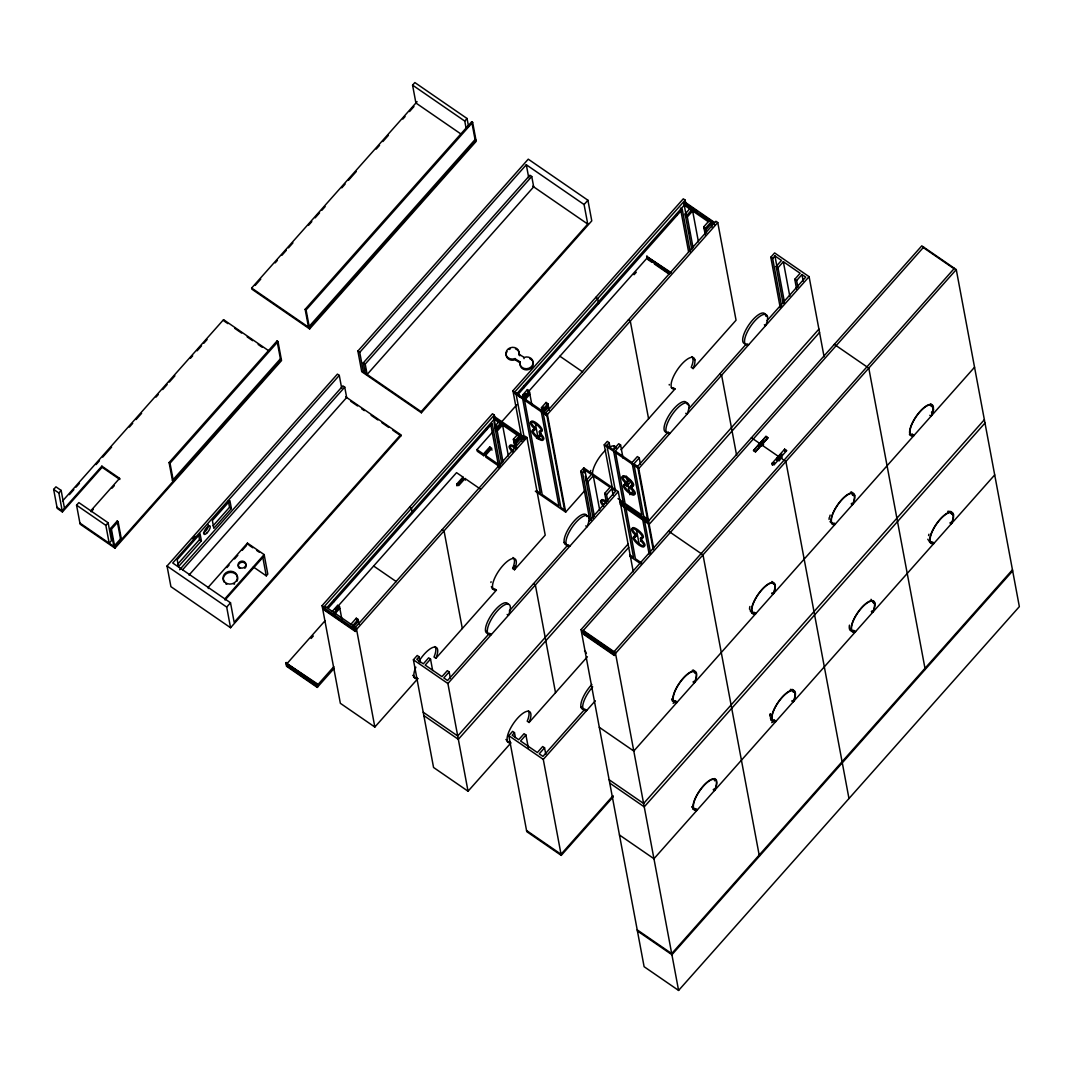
<?xml version="1.0" encoding="UTF-8"?>
<svg xmlns="http://www.w3.org/2000/svg" width="1073" height="1073" viewBox="0 0 1073 1073"><rect width="100%" height="100%" fill="white"/><g stroke="black" fill="none" stroke-linecap="round" stroke-linejoin="round"><path stroke-width="1.5" d="M519.815 355.753L519.064 353.902A6.653 5.875 -10.6 0 0 512.438 347.33A6.653 5.875 -10.6 0 0 506.013 354.573A6.653 5.875 -10.6 0 0 514.852 358.637L520.016 361.842L520.164 363.264A6.653 5.875 -10.6 0 0 524.992 369.716A6.653 5.875 -10.6 0 0 532.905 365.799A6.653 5.875 -10.6 0 0 529.673 358.57M519.211 355.337L519.265 355.029A6.653 5.875 -10.6 0 0 515.456 348.846M520.016 361.842L519.962 362.151A6.653 5.875 -10.6 0 0 526.575 368.736A6.653 5.875 -10.6 0 0 533.013 361.48A6.653 5.875 -10.6 0 0 524.161 357.416L518.997 354.211M56.99 507.274L62.194 510.855L101.881 466.151L102.096 467.278L62.408 511.969L57.204 508.387L53.65 489.409L55.944 486.834L61.148 490.415L64.487 508.28M461.242 134.205L415.908 103.008L412.569 85.143L414.862 82.567L467.05 118.499L468.579 126.614M62.408 511.969L58.854 492.99L61.148 490.415M62.542 501.011L223.546 319.674L268.961 350.925M471.718 121.705L475.057 139.57L308.501 327.171L305.148 309.306L471.718 121.705L472.643 122.349L476.197 141.328L309.641 328.928L251.847 289.147L251.645 288.033L417.089 101.68M69.41 494.626L73.863 489.623M76.076 487.129L79.402 483.373M96.06 464.609L99.4 460.854M102.726 457.111L111.605 447.106M129.377 427.094L132.703 423.339M136.043 419.583L141.596 413.333M156.028 397.077L158.241 394.569M162.694 389.566L167.133 384.563M169.346 382.068L174.899 375.818M190.444 358.302L192.671 355.807M197.11 350.804L201.55 345.801M203.776 343.293L207.102 339.537M255.186 285.391L260.739 279.141M275.171 262.885L277.384 260.377M281.837 255.374L286.276 250.371M288.489 247.876L292.929 242.874M308.488 225.357L311.814 221.601M315.14 217.859L319.58 212.856M321.806 210.348L325.132 206.593M341.791 187.842L345.13 184.087M348.457 180.331L356.223 171.573M376.221 149.067L379.547 145.311M382.873 141.569L388.426 135.305M402.858 119.049L405.084 116.555M409.524 111.552L413.963 106.549M76.559 505.182L78.852 502.607L108.132 522.766L111.471 540.618L109.191 543.206L105.838 525.341L76.559 505.182L80.113 524.161L114.985 548.169L281.542 360.568L278.001 341.59L277.062 340.946L169.091 462.57L172.431 480.422L173.37 481.066L170.017 463.201L169.091 462.57M90.816 510.761L119.586 478.343L101.881 466.151M91.138 511.741L93.338 509.259M112.088 488.148L114.288 485.667M105.838 525.341L108.132 522.766M466.286 129.189L464.77 121.075L467.05 118.499M120.525 538.887L113.845 546.412L110.506 528.546L117.185 521.035L118.11 521.666L121.464 539.531L120.525 538.887L117.185 521.035M114.985 548.169L111.431 529.19L118.11 521.666M170.017 463.201L278.001 341.59M309.641 328.928L306.087 309.949L472.643 122.349M172.431 480.422L280.402 358.811L277.062 340.946M345.694 396.822L400.725 434.713L400.94 435.826L230.561 627.732L170.915 586.663L167.039 566.021L337.418 374.115L339.283 375.402L341.724 388.426M357.872 351.072L528.251 159.166L587.91 200.235L591.773 220.877L421.394 412.783L361.749 371.714L357.872 351.072L359.737 352.36L363.398 371.888L421.179 411.67L421.394 412.783M192.764 538.713L194.951 536.259M339.283 375.402L172.726 563.003L230.507 602.785L234.169 622.313L400.725 434.713M359.737 352.36L526.307 164.759L584.088 204.541L587.749 224.069L421.179 411.67M177.716 564.116L199.524 539.545L198.746 535.36M213.071 525.81L229.528 507.274L228.361 501.024M201.389 540.832L178.494 566.624L177.179 559.65L200.088 533.858L201.389 540.832L199.524 539.545M231.392 508.562L213.835 528.332L212.374 520.526L229.93 500.742L231.392 508.562L229.528 507.274M179.647 569.723L342.864 385.878L344.728 387.152L346.673 397.493L188.996 575.088M363.331 362.835L529.888 175.234L531.752 176.508L533.683 186.85L367.127 374.45L365.196 364.109L363.331 362.835L365.263 373.176M182.611 569.763L344.728 387.152M365.196 364.109L531.752 176.508M363.398 371.888L365.625 369.38M253.376 566.973L266.278 575.852L267.807 574.135L264.146 554.607L247.447 543.112L208.149 587.387L208.35 588.5M226.913 567.59L229.099 565.136M234.558 558.979L237.83 555.291M242.203 550.369L246.575 545.46M264.146 554.607L224.847 598.882L225.048 599.995L264.36 555.72M230.561 627.732L226.698 607.077L230.507 602.785M584.088 204.541L587.91 200.235M415.855 667.165A18.737 6.612 -55.5 0 0 417.799 678.673L374.839 727.051L340.356 703.311L322.074 605.655L492.453 413.762L494.318 415.036L494.64 416.713L525.394 437.891L524.63 438.75L493.875 417.571L494.64 416.713M521.451 436.335L512.921 390.72L683.286 198.813L685.151 200.101L685.781 203.441L697.812 211.73M355.297 627.222L325.79 606.902L324.636 608.19L355.391 629.355L355.324 631.461L324.569 610.296L323.939 606.942L494.318 415.036M546.922 415.667L515.094 393.67L514.772 391.994L685.151 200.101M515.094 393.67L515.858 392.812L547.404 414.46L565.672 512.116L585.429 489.865M686.076 214.922L683.944 203.494L685.084 202.207L714.511 222.46M324.569 610.296L324.636 608.19M327.185 607.345L494.184 419.248L499.401 422.842M516.167 394.488L684.252 205.171L690.784 209.651M328.7 607.667L492.212 423.5L500.112 465.749M680.416 208.135L682.28 209.423L518.769 393.576L519.386 396.836M501.762 463.898L494.733 426.41L499.321 421.246M522.833 394.77L524.697 396.058L525.005 397.734L523.141 396.447L522.833 394.77L527.406 389.606L529.271 390.894L532.034 405.621M334.159 668.345L317.246 687.404L286.478 666.226L285.861 662.873L316.991 683.622L317.621 686.975L286.867 665.797L286.236 662.443M669.726 273.789L646.992 258.137L646.684 256.46L671.135 272.609M332.308 611.395L337.646 605.373L339.511 606.647L341.965 619.711M496.879 426.021L495.055 428.087L496.92 429.374L502.258 423.352L508.361 455.918M525.582 393.697L522.377 397.305L540.336 493.285L536.433 490.589M691.83 249.821L685.124 213.996L690.462 207.988M325.132 620.663L286.545 664.12L317.313 685.298L333.851 666.668M335.058 609.477L456.548 472.656L462.973 477.083L463.295 478.746L456.991 485.841L456.682 484.178L462.973 477.083M483.749 455.703L483.427 454.04L489.731 446.945L490.039 448.621L483.749 455.703L477.311 451.277L477.002 449.614L493.58 430.93M501.319 422.226L516.797 404.789M528.949 391.095L646.992 258.137M503.009 461.94L496.598 427.698L501.185 422.534L501.493 424.211M524.697 396.058L529.271 390.894M335.822 609.451L337.968 607.05L337.646 605.373M311.116 638.475L313.329 635.994M634.076 274.715L636.289 272.234M339.511 606.647L334.172 612.67L334.481 614.346L339.833 608.324M529.593 392.57L524.241 398.593L542.2 494.573L558.979 506.121L541.02 410.141L543.622 407.217M693.078 247.85L686.988 215.284L692.326 209.262L698.429 241.827M524.563 400.269L529.901 394.247M480.342 489.033L465.025 478.491L458.734 485.586L456.682 484.178M499.83 466.782L485.801 457.125L485.479 455.448L491.783 448.353L489.731 446.945M515.228 449.091L513.377 439.246L517.964 434.082M541.476 407.606L543.34 408.893L543.649 410.557L541.785 409.282L541.476 407.606L546.05 402.442L547.914 403.73L549.148 410.329M350.951 624.218L356.29 618.209L358.154 619.483L359.079 624.406M705.296 235.014L703.767 226.832L709.105 220.81M516.784 448.755L515.241 440.534L519.828 435.37L520.137 437.046M543.34 408.893L547.914 403.73M352.816 625.505L358.154 619.483M548.223 405.406L542.884 411.415L560.844 507.395L564.572 509.97L546.613 413.99L545.849 414.849L545.54 413.172L715.906 221.266L717.77 222.554L736.051 320.21L693.104 368.589L691.24 367.301A18.737 6.612 -55.5 0 0 691.991 356.625M706.544 233.042L705.632 228.12L710.97 222.098L711.895 227.02M543.193 413.092L548.544 407.083M711.278 223.774L705.94 229.796L704.076 228.509M513.042 451.223L513.229 451.009A7.256 2.253 41.6 0 1 509.997 445.282A7.256 2.253 41.6 0 1 515.737 447.32M533.683 427.966A7.256 2.253 41.6 0 1 531.256 421.89A7.256 2.253 41.6 0 1 539.826 427.778A7.256 2.253 41.6 0 1 539.276 431.815L539.759 434.377A7.256 2.253 41.6 0 1 542.2 440.453A7.256 2.253 41.6 0 1 533.63 434.565A7.256 2.253 41.6 0 1 534.166 430.528L533.683 427.966L534.448 427.094A7.256 2.253 41.6 0 1 532.02 421.018A7.256 2.253 41.6 0 1 540.591 426.92A7.256 2.253 41.6 0 1 540.041 430.957L540.524 433.519A7.256 2.253 41.6 0 1 542.951 439.595A7.256 2.253 41.6 0 1 534.394 433.693A7.256 2.253 41.6 0 1 534.931 429.669L534.448 427.094M355.391 629.355L356.544 628.067M374.839 727.051L356.571 629.395L526.937 437.502L525.073 436.215L354.707 628.121L355.324 631.461M547.404 414.46L717.77 222.554M534.166 430.528L534.931 429.669M539.276 431.815L540.041 430.957M317.246 687.404L316.991 683.622M539.759 434.377L540.524 433.519M536.5 438.414L540.913 433.438M537.922 438.844L541.235 435.101M511.003 742.838L468.043 791.217L433.559 767.477L413.4 659.774L417.223 655.482L419.087 656.756L420.187 662.631M589.935 520.553L580.721 471.315L583.779 467.882L618.263 491.622L633.258 571.748M612.522 489.087L604.233 444.839L607.291 441.392L609.156 442.68L610.255 448.541M780.312 308.072L770.803 257.238L774.612 252.933L809.096 276.673L824.091 356.799M419.087 656.756L416.793 659.345L423.325 663.838L428.664 657.816L430.528 659.104L432.674 670.571M591.505 520.217L582.585 472.603L584.879 470.014L591.411 474.507L586.059 480.53L593.114 518.232M615.151 489.516L606.862 445.255L609.156 442.68M781.573 306.14L772.667 258.513L774.947 255.937L781.479 260.431L776.128 266.439L782.888 302.506M629.636 554.754L633.539 557.45L613.394 449.748L618.732 443.726L620.596 445.013L623.051 458.131M430.528 659.104L425.19 665.112L441.955 676.661L447.307 670.652L449.171 671.926L450.392 678.498M594.375 516.234L587.924 481.817L593.275 475.795L610.041 487.343L604.703 493.365L606.54 503.197M615.258 451.036L632.037 462.584L641.842 515.04L625.076 503.492L615.258 451.036L620.596 445.013M784.443 302.157L777.992 267.727L783.344 261.705L800.123 273.266L794.771 279.275L796.609 289.12M526.937 437.502L545.218 535.145L514.49 569.75L512.626 568.475L514.852 565.967M434.941 646.536A18.737 6.612 -55.5 0 1 434.015 657.025L435.879 658.312L496.41 590.123A18.737 6.612 -55.5 0 1 495.109 577.22A18.737 6.612 -55.5 0 1 511.365 558.912A18.737 6.612 -55.5 0 1 514.49 569.75M621.079 449.708L675.024 388.949A18.737 6.612 -55.5 0 1 673.71 376.06A18.737 6.612 -55.5 0 1 689.966 357.752A18.737 6.612 -55.5 0 1 693.104 368.589M632.037 462.584L637.375 456.561L639.24 457.849L640.46 464.408M449.171 671.926L443.82 677.948L447.548 680.51L489.422 633.352M607.801 501.212L606.567 494.64L611.905 488.631L615.634 491.193L588.997 521.196M650.681 553.588L633.888 463.871L639.24 457.849M797.869 287.121L796.635 280.563L801.987 274.54L805.716 277.116L767.141 320.545M509.259 611.006L566.799 546.197M653.189 549.617L637.617 466.433L667.594 432.674M688.678 408.92L746.204 344.138M625.116 482.635A7.256 2.253 41.6 0 1 622.689 476.56A7.256 2.253 41.6 0 1 631.246 482.461A7.256 2.253 41.6 0 1 630.709 486.485L631.192 489.06A7.256 2.253 41.6 0 1 633.62 495.136A7.256 2.253 41.6 0 1 625.049 489.234A7.256 2.253 41.6 0 1 625.599 485.211L625.116 482.635L625.881 481.777A7.256 2.253 41.6 0 1 623.44 475.701A7.256 2.253 41.6 0 1 632.01 481.603A7.256 2.253 41.6 0 1 631.474 485.626L631.957 488.202A7.256 2.253 41.6 0 1 634.384 494.277A7.256 2.253 41.6 0 1 625.814 488.376A7.256 2.253 41.6 0 1 626.364 484.352L625.881 481.777M468.043 791.217L447.897 683.514L618.263 491.622M653.725 548.705L638.73 468.579L809.096 276.673M627.316 482.354L629.529 479.859M625.599 485.211L626.364 484.352M626.672 486.458L631.112 481.455M628.402 488.564L632.842 483.561M630.709 486.485L631.474 485.626M631.192 489.06L631.957 488.202M629.864 494.707L633.191 490.951M634.827 534.528A7.256 2.253 41.6 0 1 632.399 528.452A7.256 2.253 41.6 0 1 640.957 534.354A7.256 2.253 41.6 0 1 640.42 538.378L640.903 540.953A7.256 2.253 41.6 0 1 643.331 547.029A7.256 2.253 41.6 0 1 634.773 541.127A7.256 2.253 41.6 0 1 635.31 537.104L634.827 534.528L635.592 533.67A7.256 2.253 41.6 0 1 633.164 527.594A7.256 2.253 41.6 0 1 641.721 533.496A7.256 2.253 41.6 0 1 641.185 537.519L641.667 540.095A7.256 2.253 41.6 0 1 644.095 546.17A7.256 2.253 41.6 0 1 635.524 540.269A7.256 2.253 41.6 0 1 636.074 536.245L635.592 533.67M628.081 544.065L457.702 735.971L423.218 712.231M818.914 329.129L648.535 521.022L619.577 501.091M635.31 537.104L636.074 536.245M628.711 547.418L458.332 739.324L423.848 715.584M819.544 332.469L649.165 524.375L620.194 504.431M640.42 538.378L641.185 537.519M640.903 540.953L641.667 540.095M581.043 629.65L921.787 245.851L956.271 269.591L1019.35 606.634L678.592 990.433L644.108 966.693L581.043 629.65L615.526 653.39L678.592 990.433M923.652 247.125L582.894 630.937L583.524 634.277L614.279 655.455L614.038 651.673L583.283 630.495L583.913 633.848L614.668 655.026M758.276 445.241L753.689 450.405L755.553 451.679L760.14 446.529L758.276 445.241L758.584 446.918M761.334 441.808L765.907 436.644L767.772 437.932L763.198 443.082L763.507 444.759L761.642 443.471L761.334 441.808L763.198 443.082M763.466 441.419L760.019 445.134L759.711 443.457L751.408 437.744M613.287 796.756L561.246 855.382L526.763 831.642L508.803 735.662L512.612 731.357L514.477 732.644L515.402 737.553M514.477 732.644L512.197 735.22L518.715 739.713L524.067 733.691L525.918 734.978L528.372 748.069M528.399 711.01A18.737 6.612 -55.5 0 1 527.219 721.19L529.083 722.478L587.414 656.756M525.918 734.978L520.579 741L537.358 752.549L542.697 746.526L544.561 747.814L545.795 754.359M772.05 463.388L784.645 449.198L786.697 450.606L774.102 464.797L772.05 463.388L772.359 465.052L774.465 462.691M776.557 460.33L782.11 454.241M954.407 268.304L613.662 652.102L614.279 655.455M615.5 652.062L614.346 653.35L583.591 632.171M615.526 653.39L956.271 269.591M544.561 747.814L539.223 753.836L542.951 756.398L584.825 709.226M561.246 855.382L543.287 759.402L595.327 700.776M673.133 703.351L675.333 700.87M931.485 412.354L933.698 409.873M974.552 367.234L633.794 751.046L599.311 727.306M613.085 795.643L561.045 854.269L526.561 830.515M984.37 419.691L643.612 803.489L609.129 779.749M984.987 423.044L644.243 806.842L609.759 783.102M771.755 722.665L773.968 720.171M994.698 474.937L653.953 858.735L619.47 834.995M1012.456 569.803L671.711 953.602L637.214 929.862M1012.671 570.916L671.913 954.715L637.429 930.975M520.231 362.956L515.067 359.75A6.653 5.875 -10.6 0 1 507.663 358.342A6.653 5.875 -10.6 0 1 507.006 351.582M923.276 247.555L954.031 268.733M770.803 257.238L772.667 258.513M700.495 213.567L713.867 222.782M686.733 204.795L690.744 207.558M701.447 214.922L708.126 219.522M710.809 221.373L713.478 223.211M776.128 266.439L777.992 267.727M794.771 279.275L796.635 280.563M683.944 203.494L714.698 224.659M708.126 221.601L692.648 210.938L687.297 216.961L685.432 215.673M685.124 213.996L686.988 215.284M703.767 226.832L705.632 228.12M931.485 405.607L933.349 406.895M931.096 406.037L931.216 406.117A18.134 6.398 -55.5 0 0 930.908 405.339M931.686 406.439L932.96 407.324M834.311 344.379L868.795 368.119L925.194 669.445M929.808 415.305L931.096 416.19A18.134 6.398 -55.5 0 0 928.333 405.245A18.134 6.398 -55.5 0 0 912.439 423.138A18.134 6.398 -55.5 0 0 914.022 435.41L912.506 434.364M765.653 315.475L767.517 316.763M764.365 324.743L765.639 325.615A18.134 6.398 -55.5 0 0 762.876 314.671A18.134 6.398 -55.5 0 0 746.996 332.576A18.134 6.398 -55.5 0 0 748.578 344.849L747.17 343.883M412.569 85.143L464.77 121.075M646.684 256.46L670.759 273.038M475.057 139.57L475.983 140.201L309.426 327.802L251.645 288.033M651.7 262.147L647.69 259.384L647.059 256.031M654.382 263.985L669.083 274.111M532.704 186.179L587.749 224.069M951.872 513.471L951.63 513.31A18.737 6.612 -55.5 0 0 950.638 511.352M952.22 513.712L953.495 514.584M951.831 514.141L953.119 515.013M950.477 522.43L951.751 523.316A18.737 6.612 -55.5 0 0 948.626 512.478A18.737 6.612 -55.5 0 0 932.37 530.786A18.737 6.612 -55.5 0 0 933.671 543.676L931.807 542.401A18.737 6.612 -55.5 0 1 929.567 542.281M949.967 523.007L951.241 523.879A18.134 6.398 -55.5 0 0 948.492 512.934A18.134 6.398 -55.5 0 0 932.598 530.84A18.134 6.398 -55.5 0 0 934.181 543.112L932.893 542.227M719.755 373.914L721.619 375.201L736.615 455.328M692.984 358.583L694.848 359.857M595.81 297.342L597.674 298.629L598.613 303.646M628.429 319.808L630.294 321.082L648.575 418.738M852.861 494.17L854.725 495.444M852.472 494.599L854.336 495.874M786.415 450.754L784.551 449.48L784.859 451.156M851.694 503.291L852.968 504.176A18.737 6.612 -55.5 0 0 849.843 493.339A18.737 6.612 -55.5 0 0 833.587 511.647A18.737 6.612 -55.5 0 0 834.888 524.536L833.037 523.248A18.737 6.612 -55.5 0 1 832.044 523.383M781.828 455.918L779.964 454.63L780.286 456.307L782.15 457.594M851.184 503.854L852.472 504.739A18.134 6.398 -55.5 0 0 849.709 493.795A18.134 6.398 -55.5 0 0 833.815 511.7A18.134 6.398 -55.5 0 0 835.398 523.973L834.123 523.087M779.521 457.165L760.878 444.329L761.186 446.006M780.393 457.702L785.892 461.484L848.971 798.527M758.933 444.383L761.615 446.234M777.657 457.272L780.339 459.11M777.992 458.882L779.856 460.169M675.024 388.949L673.16 387.661A18.737 6.612 -55.5 0 1 671.296 387.688M687.605 404.427L688.893 405.312M774.196 464.515L772.332 463.228L772.654 464.904M685.741 413.293L687.015 414.178A18.134 6.398 -55.5 0 0 684.252 403.233A18.134 6.398 -55.5 0 0 668.372 421.126A18.134 6.398 -55.5 0 0 669.954 433.398L668.439 432.365M559.905 356.236L582.639 371.888M873.006 601.859L874.871 603.147M874.495 603.576L873.207 602.691A18.737 6.612 -55.5 0 0 872.899 601.39M871.853 610.993L873.127 611.865A18.737 6.612 -55.5 0 0 870.002 601.028A18.737 6.612 -55.5 0 0 853.746 619.349A18.737 6.612 -55.5 0 0 855.047 632.238L853.183 630.951A18.737 6.612 -55.5 0 1 849.44 625.143M871.343 611.556L872.617 612.442A18.134 6.398 -55.5 0 0 869.868 601.497A18.134 6.398 -55.5 0 0 853.974 619.389A18.134 6.398 -55.5 0 0 855.557 631.662L853.692 630.388A18.134 6.398 -55.5 0 1 850.326 629.569M614.36 447.133L615.526 447.937M606.862 445.255L613.394 449.748M633.888 463.871L637.617 466.433M604.233 444.839L638.73 468.579M512.921 390.72L514.772 391.994M772.171 592.859L773.459 593.745A18.737 6.612 -55.5 0 0 770.32 582.907A18.737 6.612 -55.5 0 0 754.064 601.215A18.737 6.612 -55.5 0 0 755.379 614.105L753.514 612.817A18.737 6.612 -55.5 0 1 751.784 612.884M771.661 593.436L772.949 594.308A18.134 6.398 -55.5 0 0 770.186 583.363A18.134 6.398 -55.5 0 0 754.292 601.269A18.134 6.398 -55.5 0 0 755.875 613.541L754.011 612.254A18.134 6.398 -55.5 0 1 750.483 611.194M596.052 477.27L596.4 477.512A18.737 6.612 -55.5 0 1 595.891 477.592M668.519 531.122L703.003 554.862L759.389 856.187M580.721 471.315L582.585 472.603M617.981 498.61L623.212 502.204M643.706 516.314L647.435 518.889M619.912 502.861L623.829 505.557M644.337 519.667L648.065 522.229M586.059 480.53L587.924 481.817M604.703 493.365L606.567 494.64M518.058 435.692L502.566 425.029L497.228 431.038L495.364 429.763M523.704 439.568L521.21 437.851L515.872 443.873L514.007 442.586M494.733 426.41L496.598 427.698M513.377 439.246L515.241 440.534M513.699 440.923L515.563 442.197L520.901 436.188L521.827 441.11M750.523 610.282L751.918 611.234M750.255 610.792L751.543 611.677M305.148 309.306L306.087 309.949M490.039 448.621L492.091 450.03M477.002 449.614L483.427 454.04M485.479 455.448L498.248 464.233M641.855 563.177L635.404 558.725L625.693 506.832L642.472 518.38L649.152 554.057M535.333 491.219L565.672 512.116M585.764 525.904L587.038 526.789A18.134 6.398 -55.5 0 0 584.275 515.845A18.134 6.398 -55.5 0 0 568.382 533.737A18.134 6.398 -55.5 0 0 569.964 546.009L568.113 544.735M629.905 556.337L640.943 563.929M564.143 542.428L566.008 543.716M792.33 700.562L793.604 701.447A18.737 6.612 -55.5 0 0 790.479 690.596A18.737 6.612 -55.5 0 0 774.223 708.918A18.737 6.612 -55.5 0 0 775.524 721.807L773.66 720.52A18.737 6.612 -55.5 0 1 770.87 720.077M791.82 701.125L793.108 702.01A18.134 6.398 -55.5 0 0 790.345 691.066A18.134 6.398 -55.5 0 0 774.451 708.958A18.134 6.398 -55.5 0 0 776.034 721.23L774.17 719.956M350.777 401.302L357.55 405.956M361.614 408.759L364.337 410.624M371.11 415.291L377.884 419.959M381.961 422.762L388.734 427.43M392.798 430.233L400.94 435.826M280.402 358.811L281.341 359.442L114.784 547.056L79.912 523.047M227.892 323.63L223.761 320.787L223.546 319.674M234.772 328.365L241.64 333.099M247.152 336.882L252.651 340.678M258.15 344.46L262.281 347.303M770.79 718.052L772.077 718.937M770.414 718.481L771.688 719.366M693.547 681.422L694.835 682.294A18.737 6.612 -55.5 0 0 691.696 671.457A18.737 6.612 -55.5 0 0 675.44 689.765A18.737 6.612 -55.5 0 0 676.755 702.667L674.89 701.38A18.737 6.612 -55.5 0 1 672.328 701.098M693.037 681.985L694.325 682.871A18.134 6.398 -55.5 0 0 691.562 671.926A18.134 6.398 -55.5 0 0 675.668 689.818A18.134 6.398 -55.5 0 0 677.251 702.091L675.507 700.897M533.509 583.699L535.373 584.986L555.519 692.689M409.564 507.127L411.428 508.414L412.367 513.431M442.183 529.593L444.048 530.867L462.315 628.523M672.006 698.912L673.294 699.797M671.631 699.341L672.919 700.226M496.41 590.123L494.559 588.836A18.737 6.612 -55.5 0 1 491.997 588.554M491.3 586.797L492.574 587.682M584.503 650.962L585.322 651.526M507.14 614.467L508.414 615.352A18.134 6.398 -55.5 0 0 505.651 604.407A18.134 6.398 -55.5 0 0 489.771 622.3A18.134 6.398 -55.5 0 0 491.354 634.572L489.838 633.526M485.519 630.991L487.383 632.279M713.706 789.111L714.98 789.996A18.737 6.612 -55.5 0 0 711.855 779.159A18.737 6.612 -55.5 0 0 695.599 797.467A18.737 6.612 -55.5 0 0 696.9 810.356L695.626 809.485M713.196 789.688L714.484 790.573A18.134 6.398 -55.5 0 0 711.721 779.628A18.134 6.398 -55.5 0 0 695.827 797.521A18.134 6.398 -55.5 0 0 697.41 809.793L695.894 808.747M585.348 709.494L586.743 710.447A18.134 6.398 -55.5 0 1 583.149 703.593A18.134 6.398 -55.5 0 1 592.712 686.841M580.922 706.866L582.787 708.153M373.645 566.021L396.38 581.673M692.165 806.614L693.453 807.5M691.79 807.044L693.064 807.929M248.869 545.057L252.799 547.766M256.621 550.382L259.223 552.179M413.4 659.774L447.897 683.514M322.074 605.655L323.939 606.942M356.571 629.395L353.124 627.182L358.476 621.16L356.612 619.872L356.29 618.209M508.803 735.662L543.287 759.402M324.958 609.866L355.713 631.031M417.799 678.673L415.935 677.398A18.737 6.612 -55.5 0 1 413.628 677.264M510.185 742.275L509.139 741.55A18.737 6.612 -55.5 0 1 507.113 741.537M412.676 675.36L413.963 676.245M505.879 739.525L507.167 740.397M102.096 467.278L119.8 479.457L119.586 478.343M167.039 566.021L226.698 607.077M53.65 489.409L58.854 492.99M110.506 528.546L111.431 529.19M285.861 662.873L316.615 684.051M801.987 274.54L803.208 281.113M783.344 261.705L789.782 296.135M774.947 255.937L777.402 269.055M783.236 300.199L783.853 303.471M784.645 449.198L784.967 450.875M778.354 456.293L778.663 457.97M779.092 461.028L778.783 459.351L776.919 458.077L777.228 459.754M688.812 229.555L689.429 232.801M682.28 209.423L690.18 251.672M680.711 209.758L688.625 252.007M676.62 213.768L676.929 215.432M626.431 476.157L629.489 492.547M636.504 530.008L639.24 544.601M611.905 488.631L613.139 495.19M593.275 475.795L599.713 510.212M584.879 470.014L587.333 483.132M583.779 467.882L584.705 472.791M585.322 476.077L585.925 479.349M526.307 164.759L528.734 177.769M546.05 402.442L546.358 404.119M523.839 357.537L524.04 358.664M535.373 423.513L538.11 438.146M527.406 389.606L527.728 391.283M523.798 385.891L524.12 387.568M515.188 358.516L515.389 359.629M515.858 392.812L524.08 436.765M493.875 417.571L495.404 425.753M497.832 438.763L498.449 442.009M493.996 421.984L494.599 425.23M490.643 423.848L498.865 467.721M486.552 427.845L486.86 429.522M465.025 478.491L465.333 480.168M333.73 599.968L334.038 601.645M262.831 557.437L266.278 575.852M247.447 543.112L247.662 544.226M208.39 525.18A5.137 1.811 -55.5 0 1 206.941 529.405A5.137 1.811 -55.5 0 1 203.441 532.973M207.612 524.469A5.137 1.811 -55.5 0 1 207.827 524.496M224.163 582.17A7.256 6.411 -10.6 0 1 230.118 572.392A7.256 6.411 -10.6 0 1 237.12 581.083M234.598 583.913A7.256 6.411 -10.6 0 1 233.994 584.275M226.416 584.275A7.256 6.411 -10.6 0 1 225.907 583.953M239.279 568.194A3.943 3.487 -10.6 0 1 239.587 563.245A3.943 3.487 -10.6 0 1 245.14 563.298A3.943 3.487 -10.6 0 1 244.832 568.247M418.765 661.598A18.737 6.612 -55.5 0 1 433.961 647.113A18.737 6.612 -55.5 0 1 435.879 658.312M512.961 557.504A18.737 6.612 -55.5 0 1 512.626 568.475M490.898 582.518A18.737 6.612 -55.5 0 1 491.085 581.727M512.465 451.867A7.256 2.253 41.6 0 1 509.299 446.073A7.256 2.253 41.6 0 1 515.416 448.527M567.295 544.883A18.134 6.398 -55.5 0 1 570.541 525.596A18.134 6.398 -55.5 0 1 587.052 516.636M488.671 633.446A18.134 6.398 -55.5 0 1 491.461 614.829A18.134 6.398 -55.5 0 1 508.24 604.501M586.408 653.403A18.737 6.612 -55.5 0 1 585.791 651.848M603.509 506.148A7.256 2.253 41.6 0 1 600.719 500.756A7.256 2.253 41.6 0 1 606.393 502.848M603.884 504.887A7.256 2.253 41.6 0 1 601.484 499.884A7.256 2.253 41.6 0 1 606.714 501.668M510.265 742.945A18.737 6.612 -55.5 0 1 510.131 729.036A18.737 6.612 -55.5 0 1 526.226 711.533A18.737 6.612 -55.5 0 1 529.083 722.478M584.463 709.266A18.134 6.398 -55.5 0 1 581.526 701.42A18.134 6.398 -55.5 0 1 591.84 684.48M669.284 385.033A18.737 6.612 -55.5 0 1 669.23 384.469M609.223 447.387A18.737 6.612 -55.5 0 1 616.103 447.937M592.524 474.87A18.737 6.612 -55.5 0 1 605.776 450.043M613.89 445.818A18.737 6.612 -55.5 0 1 614.467 448.836M590.673 471.127A18.737 6.612 -55.5 0 1 590.78 470.417M668.09 432.124A18.134 6.398 -55.5 0 1 670.021 413.709A18.134 6.398 -55.5 0 1 687.028 404.025M745.172 343.736A18.134 6.398 -55.5 0 1 749.866 323.429A18.134 6.398 -55.5 0 1 765.706 315.838M771.916 581.486A18.737 6.612 -55.5 0 1 773.392 584.074M749.558 609.29A18.737 6.612 -55.5 0 1 749.853 606.513M693.292 670.048A18.737 6.612 -55.5 0 1 694.808 673.214M714.31 778.529A18.737 6.612 -55.5 0 1 714.913 780.326M694.66 809.149A18.737 6.612 -55.5 0 1 692.742 808.948M792.397 689.403A18.737 6.612 -55.5 0 1 793.591 692.353M769.878 714.967A18.737 6.612 -55.5 0 1 770.012 714.216M692.326 670.317A18.134 6.398 -55.5 0 1 694.137 672.02M674.206 700.991A18.134 6.398 -55.5 0 1 672.221 700.226M790.385 689.389A18.134 6.398 -55.5 0 1 793.108 691.857M772.292 720.077A18.134 6.398 -55.5 0 1 770.991 719.366M770.119 716.858A18.134 6.398 -55.5 0 1 770.441 713.666M714.014 779.105A18.134 6.398 -55.5 0 1 714.538 780.782M695.13 808.599A18.134 6.398 -55.5 0 1 692.581 808.13M947.7 511.352A18.134 6.398 -55.5 0 1 951.255 513.739M931.9 541.919A18.134 6.398 -55.5 0 1 928.641 540.484M928.588 535.548A18.134 6.398 -55.5 0 1 928.91 534.247M850.473 492.185A18.134 6.398 -55.5 0 1 852.566 495.337M830.167 521.88A18.134 6.398 -55.5 0 1 830.006 521.626M829.805 516.408A18.134 6.398 -55.5 0 1 830.14 515.107M912.157 434.122A18.134 6.398 -55.5 0 1 909.689 434.069M870.927 599.378A18.737 6.612 -55.5 0 1 871.33 599.499M927.944 539.759A18.737 6.612 -55.5 0 1 927.877 539.196M930.774 403.958A18.737 6.612 -55.5 0 1 931.538 405.996M909.408 434.592A18.737 6.612 -55.5 0 0 911.648 434.699L913.512 435.987A18.737 6.612 -55.5 0 1 912.211 423.084A18.737 6.612 -55.5 0 1 928.467 404.776A18.737 6.612 -55.5 0 1 931.592 415.613M851.546 491.984A18.737 6.612 -55.5 0 1 852.968 495.404M829.08 519.453A18.737 6.612 -55.5 0 1 829.281 517.454M509.179 349.503A6.653 5.875 -10.6 0 1 510.144 349.007M766.001 436.362L753.407 450.553L755.459 451.961L768.053 437.771L766.001 436.362M206.646 533.294A5.137 1.811 -55.5 0 0 210 525.944A5.137 1.811 -55.5 0 0 204.366 531.095A5.137 1.811 -55.5 0 0 206.646 533.294M227.302 583.658A7.256 6.411 -10.6 0 0 237.468 576.751A7.256 6.411 -10.6 0 0 226.054 572.633A7.256 6.411 -10.6 0 0 227.302 583.658M240.473 567.912A3.943 3.487 -10.6 0 0 245.905 564.036A3.943 3.487 -10.6 0 0 239.628 561.93A3.943 3.487 -10.6 0 0 240.473 567.912"/></g></svg>
